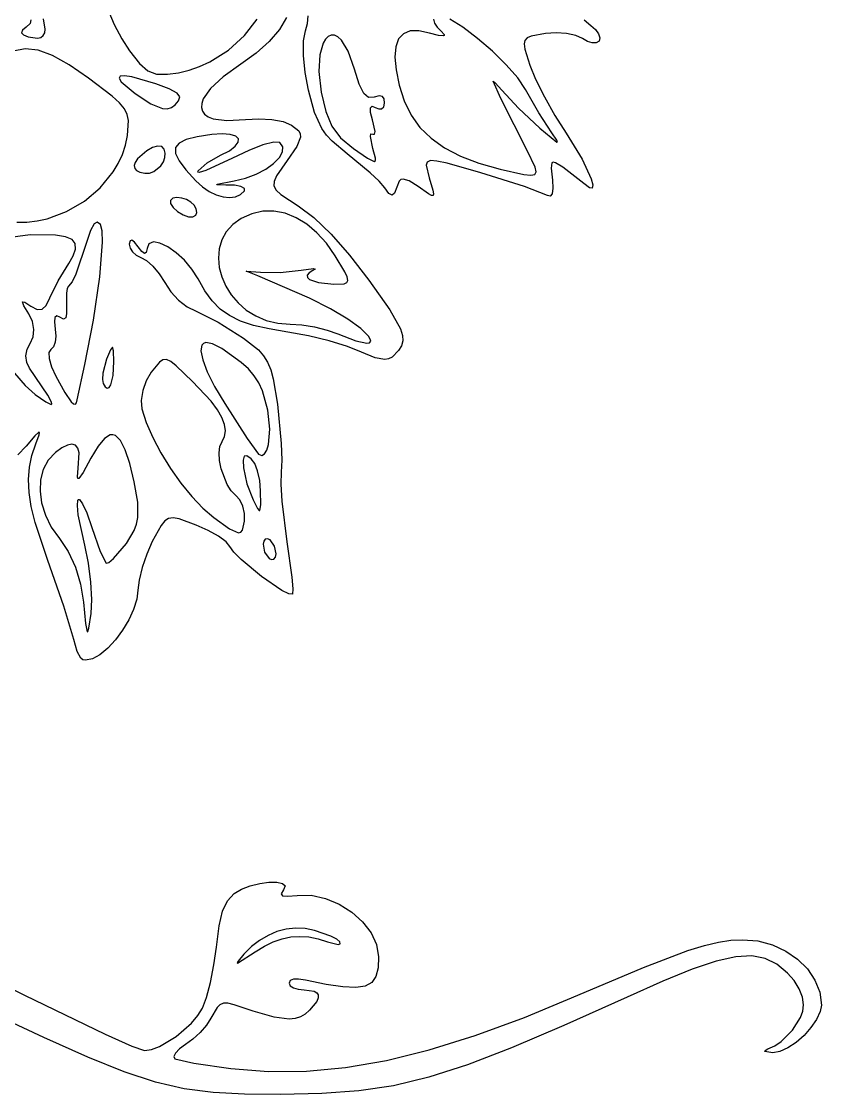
# Model space of a CAD drawing. Extents: x 9 to 1857, y 16 to 982.
# Drawn here: x 352.3 to 467.9, y 38.4 to 193.4 of the extents above; entities that cross this region are included whole.
import ezdxf

# ---------------------------------------------------------------- set-up
doc = ezdxf.new("R2010")
doc.units = 0

msp = doc.modelspace()

# ---------------------------------------------------------------- linework, layer by layer
at = {"layer": 'Layer 1'}
for p, q in [((364.814094, 195.112862), (365.747695, 192.961787)), ((390.64792, 193.97993), (389.602145, 192.231063)), ((393.674841, 193.119235), (393.769616, 194.233326)), ((353.03413, 192.59917), (352.488964, 192.166272)), ((353.572403, 193.093763), (353.03413, 192.59917)), ((353.667809, 193.65238), (353.572403, 193.093763)), ((355.774227, 192.314007), (355.5164, 193.7877)), ((355.694283, 191.775736), (355.774227, 192.314007)), ((365.747695, 192.961787), (366.831888, 190.888754)), ((384.560841, 191.370655), (386.38719, 193.726726)), ((393.37382, 192.03789), (393.674841, 193.119235)), ((411.884757, 193.743566), (412.019452, 193.177989)), ((412.019452, 193.177989), (412.388887, 192.571235)), ((412.388887, 192.571235), (412.96202, 191.9955)), ((416.100735, 192.560566), (414.235193, 193.734276)), ((418.209649, 190.968586), (416.100735, 192.560566)), ((433.615947, 193.656646), (434.59821, 192.82627)), ((434.59821, 192.82627), (435.262226, 192.226074)), ((352.488964, 192.166272), (352.349678, 191.783907)), ((352.349678, 191.783907), (352.616392, 191.451392)), ((352.616392, 191.451392), (353.28923, 191.16804)), ((353.28923, 191.16804), (354.643995, 190.984597)), ((354.643995, 190.984597), (355.127086, 191.108583)), ((355.127086, 191.108583), (355.477876, 191.373112)), ((355.477876, 191.373112), (355.694283, 191.775736)), ((366.831888, 190.888754), (367.94241, 189.1539)), ((382.240162, 189.277041), (384.560841, 191.370655)), ((389.602145, 192.231063), (388.133845, 190.505984)), ((393.103979, 190.596296), (393.37382, 192.03789)), ((396.243266, 190.852643), (395.902771, 190.271529)), ((396.63932, 191.241496), (396.243266, 190.852643)), ((397.079747, 191.430363), (396.63932, 191.241496)), ((397.553362, 191.411516), (397.079747, 191.430363)), ((398.048977, 191.177231), (397.553362, 191.411516)), ((398.555408, 190.719782), (398.048977, 191.177231)), ((399.55597, 189.104489), (398.555408, 190.719782)), ((406.825497, 190.880426), (406.415726, 189.755701)), ((407.518611, 191.640644), (406.825497, 190.880426)), ((408.494354, 192.035138), (407.518611, 191.640644)), ((409.752014, 192.062692), (408.494354, 192.035138)), ((411.29088, 191.72209), (409.752014, 192.062692)), ((412.567165, 191.376857), (411.29088, 191.72209)), ((413.282605, 191.309233), (412.567165, 191.376857)), ((412.96202, 191.9955), (413.419968, 191.516389)), ((413.424623, 191.37864), (413.282605, 191.309233)), ((413.419968, 191.516389), (413.424623, 191.37864)), ((420.36653, 189.116117), (418.209649, 190.968586)), ((425.385559, 191.034761), (425.054203, 190.676276)), ((425.975773, 191.283785), (425.385559, 191.034761)), ((428.03813, 191.66904), (425.975773, 191.283785)), ((429.574437, 191.78423), (428.03813, 191.66904)), ((431.093284, 191.685995), (429.574437, 191.78423)), ((432.419461, 191.398115), (431.093284, 191.685995)), ((433.37776, 190.94437), (432.419461, 191.398115)), ((434.104165, 190.51771), (433.37776, 190.94437)), ((435.262226, 192.226074), (435.70609, 191.599289)), ((435.70609, 191.599289), (435.891077, 191.02018)), ((435.891077, 191.02018), (435.77846, 190.56301)), ((352.84921, 189.471894), (351.120031, 189.105475)), ((354.728566, 189.26243), (352.84921, 189.471894)), ((356.831381, 188.480272), (354.728566, 189.26243)), ((379.537543, 187.566476), (382.240162, 189.277041)), ((388.133845, 190.505984), (386.268045, 188.83023)), ((393.094086, 188.501356), (393.103979, 190.596296)), ((395.902771, 190.271529), (395.433204, 188.56342)), ((406.415726, 189.755701), (406.290008, 188.267686)), ((425.054203, 190.676276), (424.955366, 190.154432)), ((424.955366, 190.154432), (425.06271, 189.415332)), ((425.06271, 189.415332), (425.79059, 187.06977)), ((434.798932, 190.303589), (434.104165, 190.51771)), ((435.383289, 190.314518), (434.798932, 190.303589)), ((435.77846, 190.56301), (435.383289, 190.314518)), ((359.230938, 187.128606), (356.831381, 188.480272)), ((367.94241, 189.1539), (369.399346, 187.313846)), ((386.268045, 188.83023), (384.02977, 187.22934)), ((393.330211, 186.034028), (393.094086, 188.501356)), ((395.433204, 188.56342), (395.320108, 186.178975)), ((400.46556, 186.50383), (399.55597, 189.104489)), ((406.290008, 188.267686), (406.449055, 186.417597)), ((422.375975, 187.160938), (420.36653, 189.116117)), ((362.00052, 185.21062), (359.230938, 187.128606)), ((369.399346, 187.313846), (370.610619, 186.254437)), ((370.610619, 186.254437), (371.861197, 185.8005)), ((375.013333, 185.98264), (376.565376, 186.359551)), ((376.565376, 186.359551), (378.078129, 186.892521)), ((378.078129, 186.892521), (379.537543, 187.566476)), ((384.02977, 187.22934), (381.457148, 185.387975)), ((395.320108, 186.178975), (395.65297, 183.18)), ((401.133379, 184.342442), (400.46556, 186.50383)), ((406.449055, 186.417597), (406.89358, 184.20665)), ((424.04258, 185.260829), (422.375975, 187.160938)), ((425.79059, 187.06977), (426.623218, 185.047356)), ((365.420578, 182.592458), (362.00052, 185.21062)), ((366.607601, 185.489924), (366.459124, 185.206909)), ((366.459124, 185.206909), (366.764865, 184.699902)), ((367.209801, 185.54872), (366.607601, 185.489924)), ((366.764865, 184.699902), (368.74098, 183.01481)), ((368.265227, 185.383071), (367.209801, 185.54872)), ((371.73378, 184.37754), (368.265227, 185.383071)), ((371.861197, 185.8005), (373.43605, 185.77686)), ((373.43605, 185.77686), (375.013333, 185.98264)), ((381.457148, 185.387975), (379.65169, 183.699892)), ((393.79842, 183.47527), (393.330211, 186.034028)), ((421.5819, 182.2812), (420.46041, 184.761925)), ((420.46041, 184.761925), (420.789838, 184.555047)), ((420.789838, 184.555047), (421.72257, 183.46637)), ((425.17094, 183.57357), (424.04258, 185.260829)), ((426.623218, 185.047356), (427.887578, 182.528856)), ((368.74098, 183.01481), (371.032095, 181.493152)), ((371.7338, 184.37757), (371.73378, 184.37754)), ((373.692196, 183.66257), (371.7338, 184.37757)), ((374.823279, 183.067236), (373.692196, 183.66257)), ((375.233932, 182.51179), (374.823279, 183.067236)), ((379.65169, 183.699892), (378.609602, 182.209104)), ((394.675924, 180.267174), (393.79842, 183.47527)), ((395.65297, 183.18), (396.293914, 180.378434)), ((401.783599, 183.012165), (401.133379, 184.342442)), ((402.483159, 182.41754), (401.783599, 183.012165)), ((406.89358, 184.20665), (407.617208, 181.920639)), ((421.72257, 183.46637), (424.13269, 180.879722)), ((427.077797, 180.203399), (425.17094, 183.57357)), ((366.487204, 181.627686), (365.420578, 182.592458)), ((367.20015, 180.782124), (366.487204, 181.627686)), ((371.032095, 181.493152), (372.722845, 180.824052)), ((374.531296, 181.349454), (375.03104, 181.91645)), ((375.03104, 181.91645), (375.233932, 182.51179)), ((378.373636, 181.55145), (378.327091, 180.959624)), ((378.609602, 182.209104), (378.373636, 181.55145)), ((403.299, 182.46311), (402.483159, 182.41754)), ((404.017666, 182.648659), (403.299, 182.46311)), ((404.496891, 182.569863), (404.017666, 182.648659)), ((404.753736, 182.216713), (404.496891, 182.569863)), ((404.672103, 181.07602), (404.80526, 181.5792)), ((404.80526, 181.5792), (404.753736, 182.216713)), ((407.617208, 181.920639), (408.613216, 179.889582)), ((421.58193, 182.28119), (421.5819, 182.2812)), ((425.43313, 174.67493), (421.58193, 182.28119)), ((427.887578, 182.528856), (429.411928, 179.835248)), ((367.61586, 179.973022), (367.20015, 180.782124)), ((367.790777, 179.117633), (367.61586, 179.973022)), ((372.722845, 180.824052), (373.399942, 180.799284)), ((373.399942, 180.799284), (373.995177, 180.975742)), ((373.995177, 180.975742), (374.531296, 181.349454)), ((378.327091, 180.959624), (378.469492, 180.439128)), ((378.469492, 180.439128), (378.800366, 179.995463)), ((378.800366, 179.995463), (379.319237, 179.634132)), ((395.729086, 177.950548), (394.675924, 180.267174)), ((396.293914, 180.378434), (397.169309, 178.289186)), ((402.761882, 180.922446), (402.987243, 181.176938)), ((402.78338, 180.254482), (402.761882, 180.922446)), ((403.0573, 179.19823), (402.78338, 180.254482)), ((402.987243, 181.176938), (403.4539, 180.99277)), ((403.4539, 180.99277), (403.952085, 180.763564)), ((403.952085, 180.763564), (404.372932, 180.797728)), ((404.372932, 180.797728), (404.672103, 181.07602)), ((408.613216, 179.889582), (409.902694, 178.095953)), ((424.13269, 180.879722), (427.21385, 177.97077)), ((428.94093, 177.33809), (427.077797, 180.203399)), ((367.644, 176.937), (367.790777, 179.117633)), ((379.319237, 179.634132), (380.025632, 179.360636)), ((380.025632, 179.360636), (381.999098, 179.099154)), ((381.999098, 179.099154), (384.71697, 179.25503)), ((384.71697, 179.25503), (386.628129, 179.361406)), ((386.628129, 179.361406), (388.515984, 179.243943)), ((388.515984, 179.243943), (390.162855, 178.929255)), ((390.162855, 178.929255), (391.35106, 178.44396)), ((391.35106, 178.44396), (392.388435, 177.603036)), ((403.424778, 177.483865), (403.0573, 179.19823)), ((429.411928, 179.835248), (431.02453, 177.28751)), ((367.363273, 175.548017), (367.64404, 176.93699)), ((367.64404, 176.93699), (367.644, 176.937)), ((379.82401, 177.06742), (377.71366, 176.747714)), ((381.349963, 177.172791), (379.82401, 177.06742)), ((382.50734, 177.08763), (381.349963, 177.172791)), ((383.284946, 176.838581), (382.50734, 177.08763)), ((383.671587, 176.452282), (383.284946, 176.838581)), ((392.388435, 177.603036), (392.619494, 177.166093)), ((392.619494, 177.166093), (392.652513, 176.667765)), ((396.402694, 176.993464), (395.729086, 177.950548)), ((397.217603, 176.099562), (396.402694, 176.993464)), ((397.169309, 178.289186), (398.449679, 176.614518)), ((402.750471, 176.781486), (402.830457, 177.16137)), ((403.11784, 175.06719), (402.750471, 176.781486)), ((402.830457, 177.16137), (403.08754, 177.13271)), ((403.08754, 177.13271), (403.0876, 177.1327)), ((403.0876, 177.1327), (403.344732, 177.10402)), ((403.344732, 177.10402), (403.424778, 177.483865)), ((409.902694, 178.095953), (411.506731, 176.522224)), ((427.21385, 177.97077), (429.672505, 175.98439)), ((429.675777, 176.254616), (428.94093, 177.33809)), ((431.02453, 177.28751), (433.319509, 173.533686)), ((366.915343, 174.199168), (367.363273, 175.548017)), ((372.001368, 175.383716), (371.251335, 175.184358)), ((372.594692, 175.316579), (372.001368, 175.383716)), ((372.94858, 174.9748), (372.594692, 175.316579)), ((375.117294, 175.842283), (374.607075, 175.185729)), ((376.148788, 176.35114), (375.117294, 175.842283)), ((377.71366, 176.747714), (376.148788, 176.35114)), ((382.37377, 174.73631), (383.227194, 175.374506)), ((383.227194, 175.374506), (383.656068, 175.955377)), ((383.656068, 175.955377), (383.671587, 176.452282)), ((387.231749, 175.562549), (385.169079, 174.762801)), ((388.797287, 175.976007), (387.231749, 175.562549)), ((389.64226, 175.92846), (388.797287, 175.976007)), ((390.102051, 175.30641), (389.64226, 175.92846)), ((389.64226, 175.92846), (389.64226, 175.92846)), ((390.064827, 174.55489), (390.102051, 175.30641)), ((392.105567, 175.335759), (390.70987, 173.30463)), ((392.652513, 176.667765), (392.105567, 175.335759)), ((399.40117, 174.28839), (397.217603, 176.099562)), ((398.449679, 176.614518), (400.30555, 175.05669)), ((411.506731, 176.522224), (413.446418, 175.150866)), ((429.672505, 175.98439), (429.770121, 176.016486)), ((429.770121, 176.016486), (429.675777, 176.254616)), ((366.312941, 172.899441), (366.915343, 174.199168)), ((370.42732, 174.72665), (369.115723, 173.571849)), ((371.251335, 175.184358), (370.42732, 174.72665)), ((372.835569, 173.120826), (373.050444, 173.732973)), ((373.096914, 174.36201), (372.94858, 174.9748)), ((372.94858, 174.9748), (372.94858, 174.9748)), ((373.050444, 173.732973), (373.096914, 174.36201)), ((374.607075, 175.185729), (374.606031, 174.346061)), ((374.606031, 174.346061), (375.102062, 173.287866)), ((379.180946, 172.979929), (381.0846, 174.06743)), ((381.0846, 174.06743), (382.37377, 174.73631)), ((385.169079, 174.762801), (382.83271, 173.65148)), ((388.759446, 172.881976), (389.595616, 173.728535)), ((389.595616, 173.728535), (390.064827, 174.55489)), ((402.724378, 171.55875), (399.40117, 174.28839)), ((400.30555, 175.05669), (402.312407, 173.649405)), ((403.505804, 173.653847), (403.11784, 175.06719)), ((413.446418, 175.150866), (415.742845, 173.964353)), ((415.742845, 173.964353), (418.417103, 172.945157)), ((426.530059, 172.348335), (425.43313, 174.67493)), ((365.568757, 171.657834), (366.312941, 172.899441)), ((368.768655, 173.050708), (368.628687, 172.582592)), ((368.628687, 172.582592), (368.69678, 172.179143)), ((368.69678, 172.179143), (368.973893, 171.851999)), ((369.115723, 173.571849), (368.768655, 173.050708)), ((371.444483, 171.71708), (372.478685, 172.558704)), ((372.478685, 172.558704), (372.835569, 173.120826)), ((375.102062, 173.287866), (376.083065, 171.975727)), ((377.88333, 171.83173), (379.180946, 172.979929)), ((382.83271, 173.65148), (378.980101, 171.874721)), ((387.621345, 172.069849), (388.759446, 172.881976)), ((390.70987, 173.30463), (389.165498, 171.077689)), ((402.312407, 173.649405), (403.308243, 173.181521)), ((403.308243, 173.181521), (403.493511, 173.300108)), ((403.493511, 173.300108), (403.505804, 173.653847)), ((410.937089, 173.094347), (410.800155, 172.621422)), ((410.800155, 172.621422), (411.24523, 170.82411)), ((411.430471, 173.294555), (410.937089, 173.094347)), ((412.367903, 173.230375), (411.430471, 173.294555)), ((413.836984, 172.910136), (412.367903, 173.230375)), ((418.7205, 171.53479), (413.836984, 172.910136)), ((418.417103, 172.945157), (421.49028, 172.07575)), ((426.673377, 171.680385), (426.530059, 172.348335)), ((428.959691, 172.972914), (428.854815, 172.200421)), ((428.854815, 172.200421), (429.03679, 170.49277)), ((429.159227, 173.057013), (428.959691, 172.972914)), ((429.47791, 172.965569), (429.159227, 173.057013)), ((430.53596, 172.33371), (429.47791, 172.965569)), ((433.5863, 169.98786), (430.53596, 172.33371)), ((433.319509, 173.533686), (434.645115, 170.684965)), ((363.705803, 169.384974), (365.568757, 171.657834)), ((368.973893, 171.851999), (369.460986, 171.612802)), ((369.460986, 171.612802), (370.15902, 171.47319)), ((370.15902, 171.47319), (370.81996, 171.50385)), ((370.81996, 171.50385), (371.444483, 171.71708)), ((376.083065, 171.975727), (377.53694, 170.37423)), ((377.828111, 171.653815), (377.88333, 171.83173)), ((378.006034, 171.60665), (377.828111, 171.653815)), ((378.980101, 171.874721), (378.006034, 171.60665)), ((383.04574, 170.38639), (384.699464, 170.767422)), ((384.699464, 170.767422), (386.246342, 171.346786)), ((386.246342, 171.346786), (387.621345, 172.069849)), ((389.165498, 171.077689), (388.832332, 170.304081)), ((404.01441, 170.307963), (402.724378, 171.55875)), ((407.478693, 170.631323), (407.160951, 170.552843)), ((408.357484, 170.365363), (407.478693, 170.631323)), ((411.24523, 170.82411), (411.782104, 169.017803)), ((425.033319, 169.55183), (418.7205, 171.53479)), ((421.49028, 172.07575), (424.928276, 171.292418)), ((424.928276, 171.292418), (425.91869, 171.182886)), ((425.91869, 171.182886), (426.484989, 171.302055)), ((426.484989, 171.302055), (426.673377, 171.680385)), ((434.645115, 170.684965), (434.881754, 169.778536)), ((361.428002, 167.45257), (363.705803, 169.384974)), ((377.53694, 170.37423), (378.470886, 169.526985)), ((378.470886, 169.526985), (379.459112, 168.856239)), ((380.552138, 169.821073), (380.588609, 169.888199)), ((380.750269, 169.778711), (380.552138, 169.821073)), ((380.588609, 169.888199), (383.04574, 170.38639)), ((381.85729, 169.77187), (380.750269, 169.778711)), ((383.115362, 169.737359), (381.85729, 169.77187)), ((384.042455, 169.569417), (383.115362, 169.737359)), ((384.550208, 169.295272), (384.042455, 169.569417)), ((384.55026, 168.94215), (384.550208, 169.295272)), ((388.832332, 170.304081), (388.816754, 169.65499)), ((388.816754, 169.65499), (389.137443, 169.053873)), ((389.137443, 169.053873), (389.81308, 168.424186)), ((404.81967, 169.34928), (404.01441, 170.307963)), ((405.43157, 168.557393), (404.81967, 169.34928)), ((406.54298, 169.46819), (406.24266, 168.613358)), ((406.907495, 170.333015), (406.54298, 169.46819)), ((407.160951, 170.552843), (406.907495, 170.333015)), ((409.64478, 169.53739), (408.357484, 170.365363)), ((411.131921, 168.495073), (409.64478, 169.53739)), ((411.782104, 169.017803), (411.863183, 168.523503)), ((428.31106, 168.24549), (425.033319, 169.55183)), ((429.111718, 169.31544), (429.004656, 168.514119)), ((429.03679, 170.49277), (429.111718, 169.31544)), ((434.377406, 169.358577), (433.5863, 169.98786)), ((434.800871, 169.312604), (434.377406, 169.358577)), ((434.881754, 169.778536), (434.800871, 169.312604)), ((358.836875, 165.932606), (361.428002, 167.45257)), ((374.19548, 167.85329), (373.863579, 167.558062)), ((373.863579, 167.558062), (373.885849, 167.099122)), ((374.789932, 167.954609), (374.19548, 167.85329)), ((375.482537, 167.885592), (374.789932, 167.954609)), ((376.187245, 167.664127), (375.482537, 167.885592)), ((376.818, 167.3081), (376.187245, 167.664127)), ((379.459112, 168.856239), (380.466295, 168.369205)), ((380.466295, 168.369205), (381.457112, 168.073095)), ((381.457112, 168.073095), (382.396241, 167.975122)), ((382.396241, 167.975122), (383.248357, 168.082498)), ((383.248357, 168.082498), (383.978138, 168.402437)), ((383.978138, 168.402437), (384.55026, 168.94215)), ((389.81308, 168.424186), (392.30392, 166.77293)), ((405.889045, 168.310923), (405.43157, 168.557393)), ((406.24266, 168.613358), (405.889045, 168.310923)), ((411.556847, 168.277217), (411.131921, 168.495073)), ((411.794349, 168.281668), (411.556847, 168.277217)), ((411.863183, 168.523503), (411.794349, 168.281668)), ((428.732229, 168.140304), (428.31106, 168.24549)), ((429.004656, 168.514119), (428.732229, 168.140304)), ((356.033942, 164.897066), (358.836875, 165.932606)), ((373.885849, 167.099122), (374.23916, 166.539214)), ((374.23916, 166.539214), (374.90038, 165.94108)), ((374.90038, 165.94108), (375.712911, 165.450807)), ((377.29746, 166.844212), (376.818, 167.3081)), ((376.818, 167.3081), (376.818, 167.3081)), ((377.590176, 166.329054), (377.29746, 166.844212)), ((377.67303, 165.825368), (377.590176, 166.329054)), ((387.185186, 165.990931), (385.59774, 165.63105)), ((388.797821, 166.006918), (387.185186, 165.990931)), ((390.411775, 165.69103), (388.797821, 166.006918)), ((392.30392, 166.77293), (394.572919, 165.067661)), ((351.654482, 164.409513), (353.120723, 164.417932)), ((353.120723, 164.417932), (354.584773, 164.583449)), ((354.584773, 164.583449), (356.033942, 164.897066)), ((363.295799, 164.43003), (362.834512, 164.173827)), ((363.76724, 164.0509), (363.295799, 164.43003)), ((375.712911, 165.450807), (376.478209, 165.184594)), ((376.478209, 165.184594), (377.110222, 165.160329)), ((377.110222, 165.160329), (377.5229, 165.3959)), ((377.5229, 165.3959), (377.67303, 165.825368)), ((384.075751, 164.947003), (382.857679, 164.064748)), ((385.59774, 165.63105), (384.075751, 164.947003)), ((392.00318, 165.055287), (390.411775, 165.69103)), ((393.548168, 164.111708), (392.00318, 165.055287)), ((394.572919, 165.067661), (397.060926, 162.676561)), ((362.330525, 163.215801), (361.73098, 161.48946)), ((362.834512, 164.173827), (362.330525, 163.215801)), ((363.993432, 163.176347), (363.76724, 164.0509)), ((364.040011, 161.530528), (363.993432, 163.176347)), ((381.931829, 163.017796), (381.286511, 161.839655)), ((382.857679, 164.064748), (381.931829, 163.017796)), ((395.022869, 162.872311), (393.548168, 164.111708)), ((396.403416, 161.349115), (395.022869, 162.872311)), ((353.578821, 162.570451), (350.023327, 162.111992)), ((357.259065, 162.523112), (353.578821, 162.570451)), ((358.706597, 162.284804), (357.259065, 162.523112)), ((359.65807, 161.89009), (358.706597, 162.284804)), ((360.080653, 161.309066), (359.65807, 161.89009)), ((360.13526, 160.501599), (360.080653, 161.309066)), ((361.73098, 161.48946), (360.173572, 156.89409)), ((363.661713, 156.523515), (364.040011, 161.530528)), ((368.034343, 161.718607), (367.91893, 161.24586)), ((368.294342, 161.80885), (368.034343, 161.718607)), ((368.685468, 161.520681), (368.294342, 161.80885)), ((369.19426, 160.85819), (368.685468, 161.520681)), ((370.753911, 161.300351), (370.47608, 160.58248)), ((371.409679, 161.542668), (370.753911, 161.300351)), ((372.346559, 161.366694), (371.409679, 161.542668)), ((373.467725, 160.829688), (372.346559, 161.366694)), ((381.286511, 161.839655), (380.910033, 160.563833)), ((397.66594, 159.55414), (396.403416, 161.349115)), ((397.060926, 162.676561), (399.727855, 159.641821)), ((359.829379, 159.52166), (360.13526, 160.501599)), ((367.91893, 161.24586), (368.026288, 160.657208)), ((368.026288, 160.657208), (368.379082, 160.096829)), ((368.379082, 160.096829), (368.922149, 159.628097)), ((369.721901, 160.166835), (369.19426, 160.85819)), ((370.111429, 159.89043), (369.721901, 160.166835)), ((370.362827, 160.028978), (370.111429, 159.89043)), ((370.47608, 160.58248), (370.362827, 160.028978)), ((374.676352, 159.988909), (373.467725, 160.829688)), ((375.875616, 158.90162), (374.676352, 159.988909)), ((380.910033, 160.563833), (380.790702, 159.22384)), ((357.616914, 155.948022), (359.1705, 158.42322)), ((359.1705, 158.42322), (359.829379, 159.52166)), ((368.922149, 159.628097), (369.60032, 159.31439)), ((369.60032, 159.31439), (370.416488, 158.868325)), ((370.416488, 158.868325), (371.335294, 158.039198)), ((376.96869, 157.62508), (375.875616, 158.90162)), ((380.790702, 159.22384), (380.916826, 157.853185)), ((399.044735, 157.232295), (397.66594, 159.55414)), ((399.727855, 159.641821), (402.53362, 156.00563)), ((360.173572, 156.89409), (359.640122, 155.796043)), ((371.335294, 158.039198), (372.244175, 156.945421)), ((372.244175, 156.945421), (373.03057, 155.70541)), ((377.85875, 156.21655), (376.96869, 157.62508)), ((380.916826, 157.853185), (381.276714, 156.485376)), ((386.49827, 156.66417), (384.806319, 157.347164)), ((384.806319, 157.347164), (386.87696, 157.17296)), ((393.96049, 153.44517), (386.49827, 156.66417)), ((386.87696, 157.17296), (389.713186, 157.129945)), ((389.713186, 157.129945), (392.73611, 157.47366)), ((392.73611, 157.47366), (394.540417, 157.713489)), ((393.878551, 157.081416), (393.61446, 156.746531)), ((393.61446, 156.746531), (393.637251, 156.427257)), ((394.44676, 157.42066), (393.878551, 157.081416)), ((394.758902, 157.632784), (394.44676, 157.42066)), ((394.540417, 157.713489), (394.758902, 157.632784)), ((399.381394, 156.498422), (399.044735, 157.232295)), ((356.4316, 153.48787), (357.616914, 155.948022)), ((359.13992, 155.18061), (358.95683, 154.812038)), ((359.640122, 155.796043), (359.13992, 155.18061)), ((362.767118, 150.22672), (363.661713, 156.523515)), ((373.03057, 155.70541), (373.922283, 154.351655)), ((378.850352, 154.477877), (377.85875, 156.21655)), ((381.276714, 156.485376), (381.858672, 155.153923)), ((381.858672, 155.153923), (382.65101, 153.892334)), ((393.637251, 156.427257), (393.929694, 156.134846)), ((393.929694, 156.134846), (395.254599, 155.675623)), ((395.254599, 155.675623), (397.45131, 155.45888)), ((397.45131, 155.45888), (398.954619, 155.512798)), ((398.954619, 155.512798), (399.338486, 155.67969)), ((399.338486, 155.67969), (399.480027, 155.994559)), ((399.480027, 155.994559), (399.381394, 156.498422)), ((402.53362, 156.00563), (405.544382, 151.735512)), ((358.837702, 154.141736), (358.83175, 152.27706)), ((358.95683, 154.812038), (358.837702, 154.141736)), ((373.922283, 154.351655), (375.023789, 153.160235)), ((379.892899, 153.037463), (378.850352, 154.477877)), ((382.65101, 153.892334), (383.642035, 152.734118)), ((352.695569, 152.327594), (352.493924, 152.87244)), ((352.493924, 152.87244), (352.821425, 152.841878)), ((353.41265, 151.15131), (352.695569, 152.327594)), ((352.821425, 152.841878), (353.69178, 152.29194)), ((353.69178, 152.29194), (354.61052, 151.805822)), ((355.319975, 151.819779), (355.900287, 152.368799)), ((355.900287, 152.368799), (356.4316, 153.48787)), ((358.83175, 152.27706), (358.862316, 151.201099)), ((375.023789, 153.160235), (376.262888, 152.197595)), ((376.262888, 152.197595), (377.56738, 151.53018)), ((381.050575, 151.857188), (379.892899, 153.037463)), ((383.642035, 152.734118), (384.820054, 151.712785)), ((397.00201, 151.897782), (393.9603, 153.44537)), ((393.9603, 153.44537), (393.96049, 153.44517)), ((353.930111, 150.049533), (353.41265, 151.15131)), ((354.61052, 151.805822), (355.319975, 151.819779)), ((357.180275, 150.622094), (357.101617, 149.989879)), ((357.448811, 150.850829), (357.180275, 150.622094)), ((357.90177, 150.66256), (357.448811, 150.850829)), ((358.409871, 150.415628), (357.90177, 150.66256)), ((358.725871, 150.587881), (358.409871, 150.415628)), ((358.862316, 151.201099), (358.725871, 150.587881)), ((377.56738, 151.53018), (380.764974, 149.938144)), ((382.387564, 150.898935), (381.050575, 151.857188)), ((383.968051, 150.124586), (382.387564, 150.898935)), ((384.820054, 151.712785), (386.173377, 150.861842)), ((386.173377, 150.861842), (387.69031, 150.2148)), ((399.491362, 150.390144), (397.00201, 151.897782)), ((405.544382, 151.735512), (407.09741, 149.013796)), ((354.132696, 148.907734), (353.930111, 150.049533)), ((354.016571, 147.824627), (354.132696, 148.907734)), ((357.101617, 149.989879), (357.21829, 148.96771)), ((357.21829, 148.96771), (357.306949, 147.95188)), ((361.491, 143.837), (362.767118, 150.22672)), ((380.764974, 149.938144), (384.42285, 147.63777)), ((385.856222, 149.496022), (383.968051, 150.124586)), ((388.11626, 148.975126), (385.856222, 149.496022)), ((387.69031, 150.2148), (389.359162, 149.805166)), ((390.81235, 148.52378), (388.11626, 148.975126)), ((389.359162, 149.805166), (391.16824, 149.66645)), ((391.16824, 149.66645), (392.834017, 149.560138)), ((392.834017, 149.560138), (394.685286, 149.259861)), ((394.685286, 149.259861), (396.4965, 148.811612)), ((401.342893, 149.030994), (399.491362, 150.390144)), ((402.471144, 147.92887), (401.342893, 149.030994)), ((407.09741, 149.013796), (407.404511, 148.051078)), ((353.5779, 146.89893), (354.016571, 147.824627)), ((357.306949, 147.95188), (357.214564, 147.058551)), ((384.42285, 147.63777), (386.560212, 145.938375)), ((393.781948, 147.98516), (390.81235, 148.52378)), ((396.782159, 147.2623), (393.781948, 147.98516)), ((396.4965, 148.811612), (398.04211, 148.26138)), ((398.04211, 148.26138), (400.661596, 147.250026)), ((402.737332, 147.50811), (402.471144, 147.92887)), ((402.790652, 147.192309), (402.737332, 147.50811)), ((407.404511, 148.051078), (407.439863, 147.256447)), ((352.989556, 145.079569), (353.147364, 146.041228)), ((353.147364, 146.041228), (353.5779, 146.89893)), ((356.57156, 146.02555), (356.287953, 145.591846)), ((356.96236, 146.384261), (356.57156, 146.02555)), ((357.214564, 147.058551), (356.96236, 146.384261)), ((365.181556, 145.941459), (364.63685, 144.62347)), ((365.479617, 146.344764), (365.181556, 145.941459)), ((365.619222, 145.806119), (365.479617, 146.344764)), ((365.68856, 144.29826), (365.619222, 145.806119)), ((378.410804, 146.651089), (378.264772, 145.800997)), ((378.264772, 145.800997), (378.523322, 144.496396)), ((378.636097, 146.894984), (378.410804, 146.651089)), ((378.963206, 147.0124), (378.636097, 146.894984)), ((379.923768, 146.85066), (378.963206, 147.0124)), ((381.29428, 146.1316), (379.923768, 146.85066)), ((384.084661, 144.14221), (381.29428, 146.1316)), ((386.560212, 145.938375), (387.307793, 145.098615)), ((399.463115, 146.449755), (396.782159, 147.2623)), ((401.47495, 145.64208), (399.463115, 146.449755)), ((400.661596, 147.250026), (402.215956, 146.929848)), ((402.215956, 146.929848), (402.620421, 146.995032)), ((402.620421, 146.995032), (402.790652, 147.192309)), ((406.8189, 145.87943), (405.88204, 144.910739)), ((407.234361, 146.556899), (406.8189, 145.87943)), ((407.439863, 147.256447), (407.234361, 146.556899)), ((353.106971, 144.131558), (352.989556, 145.079569)), ((356.287953, 145.591846), (356.327624, 144.713369)), ((356.327624, 144.713369), (356.667217, 143.517842)), ((364.63685, 144.62347), (364.095524, 142.574409)), ((365.592681, 142.260078), (365.68856, 144.29826)), ((365.68856, 144.29826), (365.68856, 144.29826)), ((372.756894, 144.517841), (372.25707, 144.191725)), ((373.28366, 144.548222), (372.756894, 144.517841)), ((373.907832, 144.267546), (373.28366, 144.548222)), ((374.699875, 143.660488), (373.907832, 144.267546)), ((378.523322, 144.496396), (379.184663, 142.771554)), ((387.307793, 145.098615), (387.891111, 144.168566)), ((403.42013, 144.801395), (401.47495, 145.64208)), ((404.819139, 144.554504), (403.42013, 144.801395)), ((405.379474, 144.656647), (404.819139, 144.554504)), ((405.88204, 144.910739), (405.379474, 144.656647)), ((353.5021, 143.3148), (353.106971, 144.131558)), ((356.13549, 139.42042), (353.50205, 143.31485)), ((353.50205, 143.31485), (353.5021, 143.3148)), ((356.667217, 143.517842), (357.28338, 142.13299)), ((360.40541, 138.72431), (361.49098, 143.83697)), ((361.49098, 143.83697), (361.491, 143.837)), ((371.05638, 142.71359), (370.342882, 141.472769)), ((372.25707, 144.191725), (371.05638, 142.71359)), ((377.06944, 141.40593), (374.699875, 143.660488)), ((379.184663, 142.771554), (380.247006, 140.660742)), ((385.117899, 143.194265), (384.084661, 144.14221)), ((385.951526, 142.221517), (385.117899, 143.194265)), ((387.891111, 144.168566), (388.347521, 143.075545)), ((388.347521, 143.075545), (388.714375, 141.746866)), ((351.315336, 142.601974), (352.855899, 140.787754)), ((357.28338, 142.13299), (358.587103, 139.777828)), ((364.095524, 142.574409), (364.039333, 141.698075)), ((364.039333, 141.698075), (364.14753, 141.07575)), ((365.231496, 140.892229), (365.592681, 142.260078)), ((370.342882, 141.472769), (369.854638, 140.063692)), ((379.724326, 138.533502), (377.06944, 141.40593)), ((386.616811, 141.181991), (385.951526, 142.221517)), ((387.145021, 140.033709), (386.616811, 141.181991)), ((388.714375, 141.746866), (389.32883, 138.0918)), ((352.855899, 140.787754), (354.30604, 139.49612)), ((358.587103, 139.777828), (359.52817, 138.439777)), ((364.14753, 141.07575), (364.42979, 140.594012)), ((364.42979, 140.594012), (364.713586, 140.421767)), ((364.713586, 140.421767), (364.985345, 140.530634)), ((364.985345, 140.530634), (365.231496, 140.892229)), ((369.854638, 140.063692), (369.635227, 138.659607)), ((380.247006, 140.660742), (381.70856, 138.19823)), ((387.91529, 137.24297), (387.145021, 140.033709)), ((354.30604, 139.49612), (355.858913, 138.443478)), ((355.858913, 138.443478), (356.624911, 138.08232)), ((356.688836, 138.409137), (356.13549, 139.42042)), ((356.624911, 138.08232), (356.739333, 138.159951)), ((356.739333, 138.159951), (356.688836, 138.409137)), ((359.52817, 138.439777), (359.869197, 138.145083)), ((359.869197, 138.145083), (360.127349, 138.096164)), ((360.127349, 138.096164), (360.305221, 138.290184)), ((360.305221, 138.290184), (360.40541, 138.72431)), ((369.635227, 138.659607), (369.72823, 137.43376)), ((380.64347, 137.292546), (379.724326, 138.533502)), ((381.70856, 138.19823), (384.962682, 133.163465)), ((389.32883, 138.0918), (389.866558, 132.434971)), ((369.72823, 137.43376), (370.359182, 135.441349)), ((381.295549, 136.171251), (380.64347, 137.292546)), ((388.216566, 134.508973), (387.91529, 137.24297)), ((387.91529, 137.24297), (387.91529, 137.24297)), ((370.359182, 135.441349), (371.293923, 133.286912)), ((381.684413, 135.161735), (381.295549, 136.171251)), ((381.813912, 134.256115), (381.684413, 135.161735)), ((354.260895, 133.527923), (352.99884, 132.01859)), ((354.8616, 134.075875), (354.260895, 133.527923)), ((354.40791, 132.36957), (354.883193, 133.682929)), ((354.939645, 133.995734), (354.8616, 134.075875)), ((354.883193, 133.682929), (354.939645, 133.995734)), ((365.154531, 133.657614), (364.31946, 133.140839)), ((365.545663, 133.687233), (365.154531, 133.657614)), ((365.921874, 133.562878), (365.545663, 133.687233)), ((366.637575, 132.847847), (365.921874, 133.562878)), ((381.31022, 132.72503), (381.687898, 133.446507)), ((381.687898, 133.446507), (381.813912, 134.256115)), ((388.03805, 132.264039), (388.216566, 134.508973)), ((352.99884, 132.01859), (351.82889, 130.786801)), ((353.843946, 130.689245), (354.40791, 132.36957)), ((358.987901, 132.185363), (358.189753, 131.782213)), ((359.635634, 132.313618), (358.987901, 132.185363)), ((360.131083, 132.168237), (359.635634, 132.313618)), ((360.472375, 131.75048), (360.131083, 132.168237)), ((363.400575, 132.021337), (362.38179, 130.30789)), ((364.31946, 133.140839), (363.400575, 132.021337)), ((367.31772, 131.50374), (366.637575, 132.847847)), ((371.293923, 133.286912), (372.476097, 131.055588)), ((380.885607, 131.058255), (380.996242, 132.008864)), ((380.996242, 132.008864), (381.31022, 132.72503)), ((384.962682, 133.163465), (386.58281, 130.87244)), ((387.795524, 131.452398), (388.03805, 132.264039)), ((389.866558, 132.434971), (389.942793, 130.016942)), ((353.49109, 128.999175), (353.843946, 130.689245)), ((357.24306, 131.10291), (356.207151, 130.0115)), ((358.189753, 131.782213), (357.24306, 131.10291)), ((360.65764, 131.061606), (360.472375, 131.75048)), ((360.55261, 128.87554), (360.65764, 131.061606)), ((362.38179, 130.30789), (361.241305, 128.252342)), ((367.978397, 129.521772), (367.31772, 131.50374)), ((372.476097, 131.055588), (373.849345, 128.832517)), ((380.95754, 129.953484), (380.885607, 131.058255)), ((384.523487, 130.579229), (384.388313, 130.025359)), ((384.886238, 130.624867), (384.523487, 130.579229)), ((385.52424, 130.21967), (384.886238, 130.624867)), ((386.58281, 130.87244), (387.057242, 130.705628)), ((387.057242, 130.705628), (387.465034, 130.915938)), ((387.465034, 130.915938), (387.795524, 131.452398)), ((353.355027, 127.243646), (353.49109, 128.999175)), ((356.207151, 130.0115), (355.492148, 128.689446)), ((360.415393, 127.605605), (360.55261, 128.87554)), ((368.63569, 126.89316), (367.978397, 129.521772)), ((373.849345, 128.832517), (375.35731, 126.702839)), ((381.191262, 128.774826), (380.95754, 129.953484)), ((382.060966, 126.516966), (381.191262, 128.774826)), ((384.388313, 130.025359), (384.43304, 128.90586)), ((384.43304, 128.90586), (384.910734, 126.597445)), ((386.028298, 129.548276), (385.52414, 130.21974)), ((385.52414, 130.21974), (385.52424, 130.21967)), ((386.451935, 128.453282), (386.028298, 129.548276)), ((389.942793, 130.016942), (389.86706, 128.30086)), ((353.441442, 125.366943), (353.355027, 127.243646)), ((355.095764, 127.186525), (355.01571, 125.55251)), ((355.492148, 128.689446), (355.095764, 127.186525)), ((360.4677, 127.355944), (360.415393, 127.605605)), ((360.615399, 127.374726), (360.4677, 127.355944)), ((361.241305, 128.252342), (360.615399, 127.374726)), ((386.750562, 127.086373), (386.451935, 128.453282)), ((389.86706, 128.30086), (389.81256, 126.562606)), ((369.153363, 123.965455), (368.63569, 126.89316)), ((375.35731, 126.702839), (376.943634, 124.751694)), ((382.655393, 125.59832), (382.060966, 126.516966)), ((383.3285, 124.9269), (382.655393, 125.59832)), ((384.910734, 126.597445), (385.78859, 124.28528)), ((386.87969, 125.59916), (386.750562, 127.086373)), ((386.89989, 123.567153), (386.87969, 125.59916)), ((389.81256, 126.562606), (389.946636, 124.08421)), ((353.75602, 123.313348), (353.441442, 125.366943)), ((355.01571, 125.55251), (355.2497, 123.837176)), ((360.415736, 123.481964), (360.487315, 124.22191)), ((360.487315, 124.22191), (360.594135, 124.350805)), ((360.594135, 124.350805), (360.745761, 124.312572)), ((360.745761, 124.312572), (361.175792, 123.715491)), ((376.943634, 124.751694), (378.55196, 123.064221)), ((383.32846, 124.92689), (383.3285, 124.9269)), ((383.907739, 124.279462), (383.32846, 124.92689)), ((384.335179, 123.365826), (383.907739, 124.279462)), ((385.78859, 124.28528), (386.451726, 123.027483)), ((389.946636, 124.08421), (390.67452, 118.22896)), ((354.304444, 121.027148), (353.75602, 123.313348)), ((355.2497, 123.837176), (355.795447, 122.090299)), ((360.546303, 122.131191), (360.415736, 123.481964)), ((361.175792, 123.715491), (361.762129, 122.39221)), ((369.164056, 121.728354), (369.153363, 123.965455)), ((378.55196, 123.064221), (380.12593, 121.72556)), ((384.569995, 122.307427), (384.335179, 123.365826)), ((386.451726, 123.027483), (386.655271, 122.758505)), ((386.655271, 122.758505), (386.789697, 122.749017)), ((386.789697, 122.749017), (386.89989, 123.567153)), ((356.12557, 115.53407), (354.304444, 121.027148)), ((355.795447, 122.090299), (356.650662, 120.361652)), ((361.475, 117.751), (360.546303, 122.131191)), ((361.762129, 122.39221), (362.48949, 120.30427)), ((368.965941, 120.764813), (369.164056, 121.728354)), ((373.037602, 121.246405), (372.504781, 120.584108)), ((373.600364, 121.611991), (373.037602, 121.246405)), ((374.265262, 121.708013), (373.600364, 121.611991)), ((375.104492, 121.561616), (374.265262, 121.708013)), ((377.59473, 120.65015), (375.104492, 121.561616)), ((380.12593, 121.72556), (382.39905, 120.118187)), ((384.294142, 119.905102), (384.5714, 121.22571)), ((384.5714, 121.22571), (384.569995, 122.307427)), ((356.650662, 120.361652), (357.81306, 118.70101)), ((362.48949, 120.30427), (363.723016, 116.819547)), ((367.4937, 117.9952), (368.625069, 119.849165)), ((368.625069, 119.849165), (368.965941, 120.764813)), ((372.504781, 120.584108), (371.24018, 118.2608)), ((379.301952, 119.876934), (377.59473, 120.65015)), ((380.787958, 119.035906), (379.301952, 119.876934)), ((382.39905, 120.118187), (383.67924, 119.523647)), ((383.67924, 119.523647), (384.049374, 119.594678)), ((384.049374, 119.594678), (384.294142, 119.905102)), ((357.81306, 118.70101), (359.091269, 116.798543)), ((365.6375, 115.812987), (367.4937, 117.9952)), ((371.24018, 118.2608), (370.434016, 116.438771)), ((381.893169, 118.228578), (380.787958, 119.035906)), ((382.45801, 117.55646), (381.893169, 118.228578)), ((387.338928, 118.330437), (387.23383, 117.86771)), ((387.23383, 117.86771), (387.45839, 116.719036)), ((387.567814, 118.603893), (387.338928, 118.330437)), ((387.88675, 118.667329), (387.567814, 118.603893)), ((388.262, 118.5), (387.88675, 118.667329)), ((388.910665, 117.612155), (388.262, 118.5)), ((388.262, 118.5), (388.262, 118.5)), ((390.67452, 118.22896), (391.400319, 113.114731)), ((359.091269, 116.798543), (360.124531, 114.559602)), ((361.475, 117.75099), (361.475, 117.751)), ((362.023808, 115.137648), (361.475, 117.75099)), ((363.723016, 116.819547), (364.55077, 115.13775)), ((370.434016, 116.438771), (369.774105, 114.508359)), ((383.028923, 116.744764), (382.45801, 117.55646)), ((384.092954, 115.664505), (383.028923, 116.744764)), ((387.45839, 116.719036), (388.10706, 115.83119)), ((389.13522, 116.46349), (388.910665, 117.612155)), ((389.030124, 116.000763), (389.13522, 116.46349)), ((358.452299, 108.908883), (356.12557, 115.53407)), ((362.382805, 112.405885), (362.023808, 115.137648)), ((364.55077, 115.13775), (364.94967, 115.240117)), ((364.94967, 115.240117), (365.6375, 115.812987)), ((387.03196, 113.208059), (384.092954, 115.664505)), ((388.10706, 115.83119), (388.482308, 115.663867)), ((388.482308, 115.663867), (388.801241, 115.727306)), ((388.801241, 115.727306), (389.030124, 116.000763)), ((360.124531, 114.559602), (360.871475, 112.093528)), ((369.774105, 114.508359), (369.328529, 112.69982)), ((389.938214, 111.206635), (387.03196, 113.208059)), ((360.871475, 112.093528), (361.29073, 109.50966)), ((362.52134, 109.879517), (362.382805, 112.405885)), ((369.328529, 112.69982), (369.16537, 111.24341)), ((391.400319, 113.114731), (391.532143, 111.438481)), ((369.16537, 111.24341), (368.999988, 109.921365)), ((390.961304, 110.695156), (389.938214, 111.206635)), ((391.4749, 110.67975), (390.961304, 110.695156)), ((391.532143, 111.438481), (391.4749, 110.67975)), ((359.89714, 104.12367), (358.452299, 108.908883)), ((361.29073, 109.50966), (361.595807, 106.410825)), ((362.40876, 107.88236), (362.52134, 109.879517)), ((368.999988, 109.921365), (368.538425, 108.459598)), ((362.056219, 105.740692), (362.40876, 107.88236)), ((368.538425, 108.459598), (367.834804, 106.939656)), ((361.595807, 106.410825), (361.818103, 105.202341)), ((361.929021, 105.262132), (362.056219, 105.740692)), ((366.943248, 105.443086), (365.917879, 104.051436)), ((367.834804, 106.939656), (366.943248, 105.443086)), ((360.386508, 102.353395), (359.89714, 104.12367)), ((361.818103, 105.202341), (361.929021, 105.262132)), ((365.917879, 104.051436), (364.812821, 102.846254)), ((360.902654, 101.394595), (360.386508, 102.353395)), ((364.812821, 102.846254), (363.682197, 101.909086)), ((361.214897, 101.173409), (360.902654, 101.394595)), ((361.58679, 101.099785), (361.214897, 101.173409)), ((362.58013, 101.32148), (361.58679, 101.099785)), ((363.682197, 101.909086), (362.58013, 101.32148)), ((384.119838, 68.034511), (385.387565, 68.531204)), ((385.387565, 68.531204), (386.753036, 68.873367)), ((386.753036, 68.873367), (388.077865, 69.0509)), ((388.077865, 69.0509), (389.223667, 69.053702)), ((389.223667, 69.053702), (390.052057, 68.871671)), ((390.052057, 68.871671), (390.42465, 68.494707)), ((390.42465, 68.494707), (390.20306, 67.91271)), ((382.095052, 66.329951), (383.08824, 67.39339)), ((383.08824, 67.39339), (384.119838, 68.034511)), ((390.20306, 67.91271), (389.880102, 67.378167)), ((389.880102, 67.378167), (390.051061, 67.08927)), ((390.051061, 67.08927), (390.784177, 67.0189)), ((390.784177, 67.0189), (392.14769, 67.13994)), ((392.14769, 67.13994), (394.205325, 67.142388)), ((394.205325, 67.142388), (396.266529, 66.69764)), ((396.266529, 66.69764), (398.246026, 65.870068)), ((381.394052, 64.872008), (382.095052, 66.329951)), ((398.246026, 65.870068), (400.058541, 64.724046)), ((380.893337, 62.745413), (381.394052, 64.872008)), ((400.058541, 64.724046), (401.6188, 63.323948)), ((380.501, 59.67602), (380.893337, 62.745413)), ((390.583211, 62.242934), (389.248655, 61.89775)), ((391.945129, 62.390325), (390.583211, 62.242934)), ((393.319296, 62.334841), (391.945129, 62.390325)), ((394.6906, 62.0714), (393.319296, 62.334841)), ((394.69055, 62.0712), (394.6906, 62.0714)), ((397.042465, 61.233275), (394.69055, 62.0712)), ((401.6188, 63.323948), (402.841528, 61.734145)), ((386.722079, 60.634325), (385.560283, 59.726247)), ((387.956573, 61.359853), (386.722079, 60.634325)), ((389.248655, 61.89775), (387.956573, 61.359853)), ((388.718622, 60.40718), (389.994769, 60.856039)), ((389.994769, 60.856039), (391.269249, 61.124487)), ((391.269249, 61.124487), (392.552993, 61.214056)), ((392.552993, 61.214056), (393.856931, 61.126277)), ((393.856931, 61.126277), (395.191993, 60.862681)), ((395.191993, 60.862681), (396.56911, 60.4248)), ((397.876128, 60.789347), (397.042465, 61.233275)), ((398.32269, 60.4018), (397.876128, 60.789347)), ((402.841528, 61.734145), (403.64145, 60.019011)), ((453.033387, 60.390733), (454.822883, 60.648498)), ((454.822883, 60.648498), (456.50704, 60.73232)), ((456.50704, 60.73232), (458.728967, 60.545517)), ((458.728967, 60.545517), (460.83267, 59.983718)), ((380.150973, 57.090664), (380.501, 59.67602)), ((383.57088, 57.3488), (386.11761, 58.9621)), ((385.560283, 59.726247), (384.4863, 58.6407)), ((386.11761, 58.9621), (387.42988, 59.776377)), ((387.42988, 59.776377), (388.718622, 60.40718)), ((396.56911, 60.4248), (398.092081, 60.024762)), ((398.092081, 60.024762), (398.380907, 60.116002)), ((398.380907, 60.116002), (398.32269, 60.4018)), ((403.64145, 60.019011), (403.93329, 58.24292)), ((442.194706, 56.733733), (448.612915, 59.17607)), ((448.612915, 59.17607), (451.007186, 59.914698)), ((451.007186, 59.914698), (453.033387, 60.390733)), ((460.83267, 59.983718), (462.763685, 59.092086)), ((462.763685, 59.092086), (464.46755, 57.915783)), ((383.65186, 57.642644), (383.510183, 57.406315)), ((383.510183, 57.406315), (383.57088, 57.3488)), ((384.4863, 58.6407), (383.65186, 57.642644)), ((403.93329, 58.24292), (403.85132, 56.642974)), ((452.722879, 57.632984), (449.244948, 56.459655)), ((455.554585, 58.273763), (452.722879, 57.632984)), ((457.870446, 58.401452), (455.554585, 58.273763)), ((459.800845, 58.035514), (457.870446, 58.401452)), ((461.476162, 57.19541), (459.800845, 58.035514)), ((464.46755, 57.915783), (465.889801, 56.499971)), ((344.684453, 56.734081), (352.78616, 52.72952)), ((379.656332, 54.56602), (380.150973, 57.090664)), ((403.85132, 56.642974), (403.54371, 55.420973)), ((432.72784, 52.70912), (442.194706, 56.733733)), ((449.244948, 56.459655), (444.990409, 54.734314)), ((463.02678, 55.9006), (461.476162, 57.19541)), ((463.950485, 54.815403), (463.02678, 55.9006)), ((465.889801, 56.499971), (466.975975, 54.889815)), ((379.082856, 52.391476), (379.656332, 54.56602)), ((391.149106, 54.81495), (390.98999, 54.44372)), ((390.98999, 54.44372), (391.162525, 54.069959)), ((391.61455, 55.014908), (391.149106, 54.81495)), ((392.361289, 55.038972), (391.61455, 55.014908)), ((393.36429, 54.88252), (392.361289, 55.038972)), ((396.373984, 54.265588), (393.36429, 54.88252)), ((402.946258, 54.556502), (401.994761, 54.029145)), ((403.54371, 55.420973), (402.946258, 54.556502)), ((444.990409, 54.734314), (439.82888, 52.4375)), ((464.677549, 53.618025), (463.950485, 54.815403)), ((466.975975, 54.889815), (467.671609, 53.130477)), ((352.78616, 52.72952), (364.410994, 47.075308)), ((391.162525, 54.069959), (391.628299, 53.765583)), ((391.628299, 53.765583), (392.31631, 53.561875)), ((392.31631, 53.561875), (393.15556, 53.49012)), ((393.15556, 53.49012), (394.602363, 53.309129)), ((394.602363, 53.309129), (395.015778, 53.076848)), ((395.015778, 53.076848), (395.222224, 52.75117)), ((395.222224, 52.75117), (395.221464, 52.332942)), ((398.772826, 53.904104), (396.373984, 54.265588)), ((400.625018, 53.818484), (398.772826, 53.904104)), ((401.994761, 54.029145), (400.625018, 53.818484)), ((465.154845, 52.414309), (464.677549, 53.618025)), ((467.671609, 53.130477), (467.92224, 51.26712)), ((378.49632, 50.85642), (379.082856, 52.391476)), ((381.015024, 51.340581), (380.596868, 50.92365)), ((381.515707, 51.540858), (381.015024, 51.340581)), ((382.173024, 51.537054), (381.515707, 51.540858)), ((383.061078, 51.341747), (382.173024, 51.537054)), ((385.82582, 50.42692), (383.061078, 51.341747)), ((395.013265, 51.823011), (393.97361, 50.53142)), ((395.221464, 52.332942), (395.013265, 51.823011)), ((425.006932, 49.502439), (432.72784, 52.70912)), ((439.82888, 52.4375), (430.707708, 48.326191)), ((465.32925, 51.3101), (465.154845, 52.414309)), ((465.219724, 50.425794), (465.32925, 51.3101)), ((467.92224, 51.26712), (467.727576, 50.353206)), ((355.581812, 46.592134), (347.80118, 50.2425)), ((376.918228, 48.691426), (377.817611, 49.770255)), ((377.817611, 49.770255), (378.49632, 50.85642)), ((380.596868, 50.92365), (379.71172, 49.38952)), ((388.835008, 49.519004), (385.82582, 50.42692)), ((393.331142, 49.971053), (392.646775, 49.567898)), ((393.97361, 50.53142), (393.331142, 49.971053)), ((464.901024, 49.49713), (465.219724, 50.425794)), ((467.727576, 50.353206), (467.190786, 49.223283)), ((374.68778, 46.72417), (376.918228, 48.691426)), ((379.047708, 48.374637), (378.137316, 47.317483)), ((379.71172, 49.38952), (379.047708, 48.374637)), ((391.021284, 49.231545), (388.835008, 49.519004)), ((391.887745, 49.321535), (391.021284, 49.231545)), ((392.646775, 49.567898), (391.887745, 49.321535)), ((417.880148, 46.871928), (425.006932, 49.502439)), ((430.707708, 48.326191), (423.14121, 45.093791)), ((463.74905, 47.646237), (464.901024, 49.49713)), ((467.190786, 49.223283), (466.39392, 48.021003)), ((361.916502, 43.764758), (355.581812, 46.592134)), ((364.410994, 47.075308), (368.286451, 45.357803)), ((372.265662, 45.291439), (374.68778, 46.72417)), ((378.137316, 47.317483), (377.100461, 46.343147)), ((411.257769, 44.79866), (417.880148, 46.871928)), ((462.099226, 46.036452), (463.74905, 47.646237)), ((465.419, 46.8902), (464.272148, 45.891489)), ((465.41903, 46.89002), (465.419, 46.8902)), ((466.39392, 48.021003), (465.41903, 46.89002)), ((368.286451, 45.357803), (370.11256, 44.73002)), ((371.126691, 44.880766), (372.265662, 45.291439)), ((376.05706, 45.57672), (375.179259, 44.949765)), ((377.100461, 46.343147), (376.05706, 45.57672)), ((423.14121, 45.093791), (416.761312, 42.636764)), ((460.17745, 44.9468), (461.158213, 45.40917)), ((461.158213, 45.40917), (462.099226, 46.036452)), ((463.05049, 45.098137), (461.882059, 44.580392)), ((464.272148, 45.891489), (463.05049, 45.098137)), ((367.166294, 41.658144), (361.916502, 43.764758)), ((370.11256, 44.73002), (371.126691, 44.880766)), ((374.593297, 44.355183), (374.350232, 43.860068)), ((374.350232, 43.860068), (374.50112, 43.53152)), ((374.50112, 43.53152), (377.236775, 42.896545)), ((375.179259, 44.949765), (374.593297, 44.355183)), ((405.050077, 43.263708), (411.257769, 44.79866)), ((459.745366, 44.576513), (459.760827, 44.738505)), ((460.89489, 44.4085), (459.745366, 44.576513)), ((459.760827, 44.738505), (460.17745, 44.9468)), ((461.882059, 44.580392), (460.89489, 44.4085)), ((377.236775, 42.896545), (382.57184, 42.12852)), ((382.57184, 42.12852), (388.017955, 41.699478)), ((393.519888, 41.733043), (399.167357, 42.248144)), ((399.167357, 42.248144), (405.050077, 43.263708)), ((416.761312, 42.636764), (411.199942, 40.851575)), ((371.69223, 40.170063), (367.166294, 41.658144)), ((388.017955, 41.699478), (393.519888, 41.733043)), ((411.199942, 40.851575), (406.089027, 39.634689)), ((375.855354, 39.198286), (371.69223, 40.170063)), ((380.016708, 38.640586), (375.855354, 39.198286)), ((401.060494, 38.882572), (395.746269, 38.491687)), ((406.089027, 39.634689), (401.060494, 38.882572)), ((384.537336, 38.394733), (380.016708, 38.640586)), ((389.77828, 38.3585), (384.537336, 38.394733)), ((395.746269, 38.491687), (389.77828, 38.3585))]:
    msp.add_line(p, q, dxfattribs=at)

doc.saveas('drawing.dxf')
